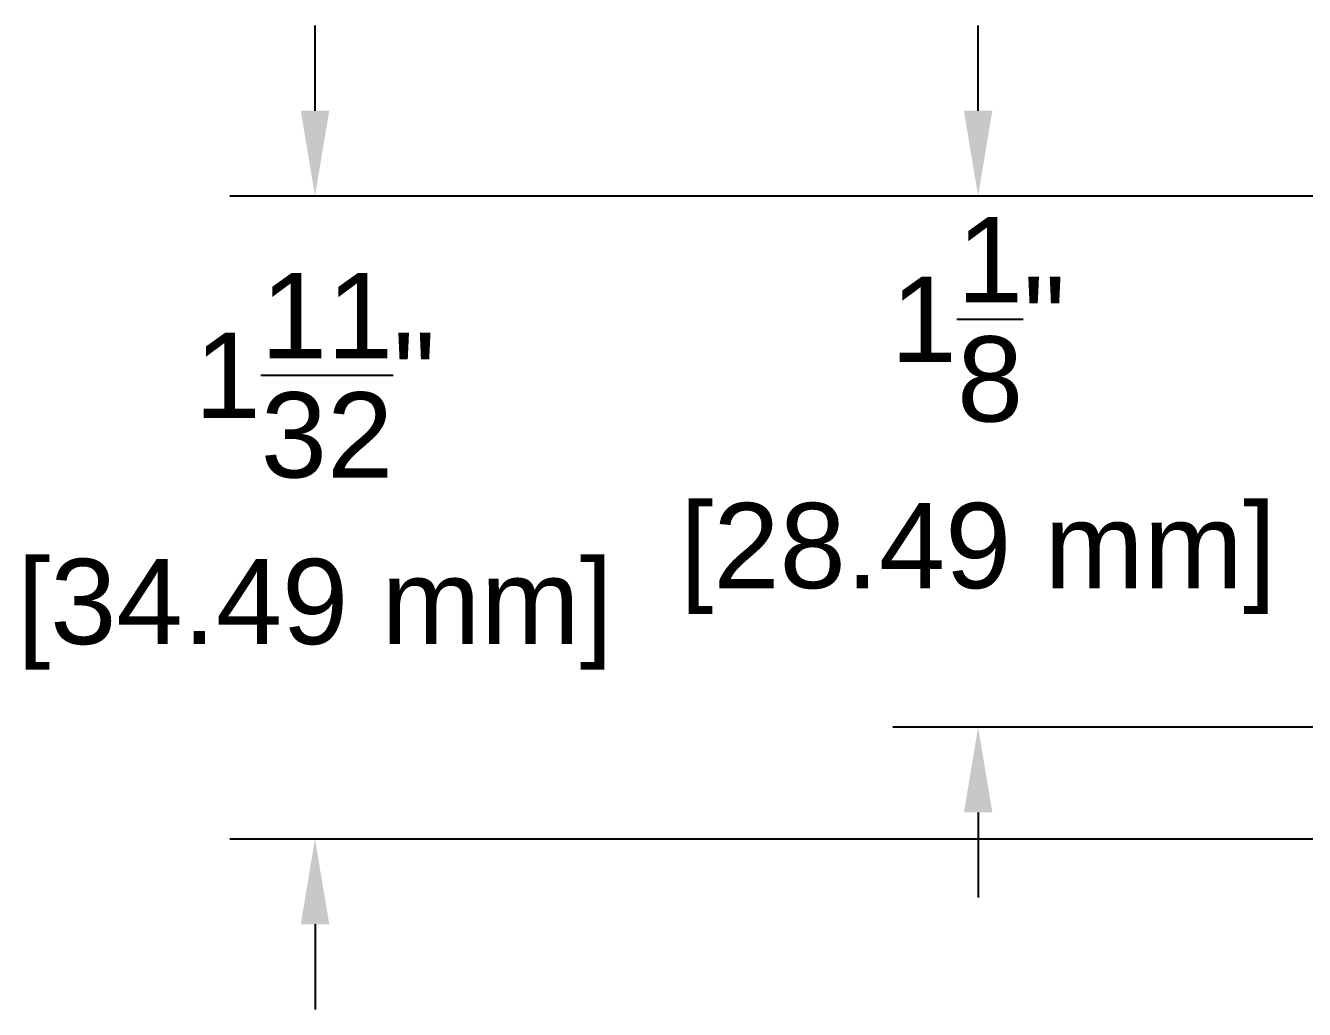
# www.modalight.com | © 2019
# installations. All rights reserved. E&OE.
# Model space of a CAD drawing. Header units: inches. Extents: x -1.7 to 17.2, y -0.2 to 9.6.
# Drawn here: x -1.708 to 0.991, y 2.193 to 4.271 of the extents above; entities that cross this region are included whole.
import ezdxf

# ---------------------------------------------------------------- set-up
doc = ezdxf.new("R2010")
doc.units = ezdxf.units.IN
doc.header["$MEASUREMENT"] = 0
doc.layers.add('DIMENSIONS', color=1, linetype='Continuous')
doc.styles.get("Standard").update_dxf_attribs({"font": 'Arial.ttf'})
doc.dimstyles.new('Standard .180IN', dxfattribs={"dimtxt": 0.18, "dimasz": 0.18, "dimexe": 0.18, "dimexo": 0.0625, "dimgap": 0.09, "dimtad": 0, "dimtih": 1, "dimtoh": 1, "dimdec": 5, "dimzin": 0, "dimdsep": 46, "dimlunit": 4, "dimtxsty": 'Standard', "dimcen": 0.09, "dimadec": 0, "dimazin": 0, "dimtfac": 1, "dimtdec": 5, "dimtofl": 0, "dimtmove": 0, "dimatfit": 3, "dimfxl": 1, "dimtolj": 1, "dimtzin": 0, "dimarcsym": 0})

# ---------------------------------------------------------------- blocks, each defined once
blk = doc.blocks.new('*D6')
at = {"layer": 'Defpoints', "color": 0, "transparency": 16777216}
for p in [(1.8021, 3.9113), (0.3019, 2.7895), (1.8021, 2.7895)]:
    blk.add_point(p, dxfattribs=at)
at = {"layer": 'DIMENSIONS', "color": 0, "lineweight": -2, "transparency": 16777216}
for p, q in [((0.3019, 4.0913), (0.3019, 4.2713)), ((1.7396, 3.9113), (0.1219, 3.9113)), ((1.7396, 2.7895), (0.1219, 2.7895)), ((0.3019, 2.6095), (0.3019, 2.4295))]:
    blk.add_line(p, q, dxfattribs=at)
at = {"layer": 'DIMENSIONS', "color": 0, "transparency": 16777216}
for points in [[(0.2719, 4.0913), (0.3319, 4.0913), (0.3019, 3.9113)], [(0.2719, 2.6095), (0.3319, 2.6095), (0.3019, 2.7895)]]:
    blk.add_solid(points, dxfattribs=at)
at = {"layer": 'DIMENSIONS', "color": 0, "transparency": 16777216, "char_height": 0.18, "attachment_point": 5}
for s, insert in [('\\A1;1{\\H1x;\\S1/8;}"', (0.3019, 3.6509)), ('\\A1;[28.49 mm]', (0.3019, 3.1459))]:
    blk.add_mtext(s, dxfattribs=dict(at, insert=insert))
blk = doc.blocks.new('*D7')
at = {"layer": 'Defpoints', "color": 0, "transparency": 16777216}
for p in [(-1.0976, 3.9113), (1.8021, 3.9113), (1.8021, 2.5533)]:
    blk.add_point(p, dxfattribs=at)
at = {"layer": 'DIMENSIONS', "color": 0, "lineweight": -2, "transparency": 16777216}
for p, q in [((-1.0976, 4.0913), (-1.0976, 4.2713)), ((1.7396, 3.9113), (-1.2776, 3.9113)), ((1.7396, 2.5533), (-1.2776, 2.5533)), ((-1.0976, 2.3733), (-1.0976, 2.1933))]:
    blk.add_line(p, q, dxfattribs=at)
at = {"layer": 'DIMENSIONS', "color": 0, "transparency": 16777216}
for points in [[(-1.1276, 4.0913), (-1.0676, 4.0913), (-1.0976, 3.9113)], [(-1.1276, 2.3733), (-1.0676, 2.3733), (-1.0976, 2.5533)]]:
    blk.add_solid(points, dxfattribs=at)
at = {"layer": 'DIMENSIONS', "color": 0, "transparency": 16777216, "char_height": 0.18, "attachment_point": 5}
for s, insert in [('\\A1;1{\\H1x;\\S11/32;}"', (-1.0976, 3.5328)), ('\\A1;[34.49 mm]', (-1.0976, 3.0278))]:
    blk.add_mtext(s, dxfattribs=dict(at, insert=insert))

msp = doc.modelspace()

# ---------------------------------------------------------------- dimensions: what is measured, and where the dimension line sits
at = {"layer": 'DIMENSIONS'}
for base, p1, p2, picture, middle in [((-1.097586, 3.911322), (1.8021, 2.553322), (1.8021, 3.911322), '*D7', (-1.097586, 3.232322)), ((0.301856, 2.789496), (1.8021, 3.911322), (1.8021, 2.789496), '*D6', (0.301856, 3.350409))]:
    dim = msp.add_linear_dim(base=base, p1=p1, p2=p2, angle=90, dimstyle='Standard .180IN', override={"dimpost": '\\X'}, dxfattribs=at)
    dim.commit()
    dim.dimension.update_dxf_attribs({"geometry": picture, "text_midpoint": middle, "dimtype": 160})

doc.saveas('drawing.dxf')
